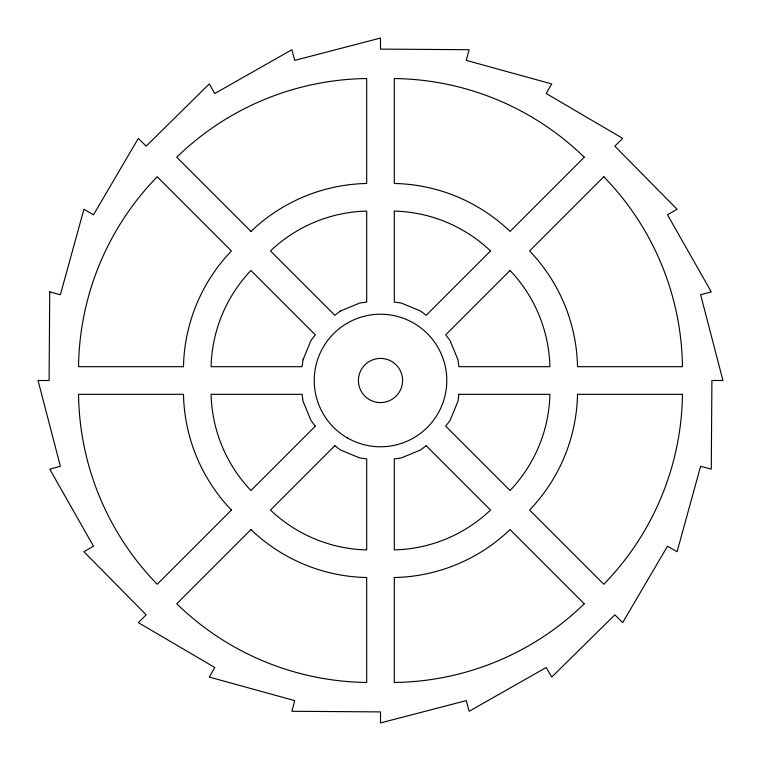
<?xml version="1.0" encoding="UTF-8"?>
<svg xmlns="http://www.w3.org/2000/svg" width="761" height="761" viewBox="0 0 761 761"><rect width="100%" height="100%" fill="white"/><g stroke="black" fill="none" stroke-linecap="round" stroke-linejoin="round"><path stroke-width="1.14" d="M49.722 291.872L49.094 380.5L38.05 380.5L60.385 466.274L49.722 469.128L93.498 546.198L83.929 551.725L146.16 614.84L138.35 622.65L214.802 667.502L209.275 677.071L294.726 700.615L291.872 711.278L380.5 711.906L380.5 722.95L466.274 700.615L469.128 711.278L546.198 667.502L551.725 677.071L614.84 614.84L622.65 622.65L667.502 546.198L677.071 551.725L700.615 466.274L711.278 469.128L711.906 380.5L722.95 380.5L700.615 294.726L711.278 291.872L667.502 214.802L677.071 209.275L614.84 146.16L622.65 138.35L546.198 93.498L551.725 83.929L466.274 60.385L469.128 49.722L380.5 49.094L380.5 38.05L294.726 60.385L291.872 49.722L214.802 93.498L209.275 83.929L146.16 146.16L138.35 138.35L93.498 214.802L83.929 209.275L60.385 294.726L49.722 291.872M303.021 359.744L302.107 366.688L211.092 366.688A144.59 144.59 0 0 1 250.949 270.478L315.301 334.83L311.04 340.395L303.021 359.744M458.893 394.312L457.979 401.256L449.96 420.605L445.699 426.17L510.051 490.522A144.59 144.59 0 0 0 549.908 394.312L458.893 394.312M231.42 510.051L157.213 584.258A277.137 277.137 0 0 1 78.535 394.312L183.477 394.312A172.205 172.205 0 0 0 231.42 510.051M315.301 426.17L250.949 490.522A144.59 144.59 0 0 1 211.092 394.312L302.107 394.312L303.021 401.256L311.04 420.605L315.301 426.17M490.522 250.949L426.17 315.301L420.605 311.04L401.256 303.021L394.312 302.107L394.312 211.092A144.59 144.59 0 0 1 490.522 250.949M584.258 157.213L510.051 231.42A172.205 172.205 0 0 0 394.312 183.477L394.312 78.535A277.137 277.137 0 0 1 584.258 157.213M250.949 529.58L176.742 603.787A277.137 277.137 0 0 0 366.688 682.465L366.688 577.523A172.205 172.205 0 0 1 250.949 529.58M334.83 445.699L270.478 510.051A144.59 144.59 0 0 0 366.688 549.908L366.688 458.893L359.744 457.979L340.395 449.96L334.83 445.699M510.051 270.478L445.699 334.83L449.96 340.395L457.979 359.744L458.893 366.688L549.908 366.688A144.59 144.59 0 0 0 510.051 270.478M603.787 176.742L529.58 250.949A172.205 172.205 0 0 1 577.523 366.688L682.465 366.688A277.137 277.137 0 0 0 603.787 176.742M340.395 311.04L334.83 315.301L270.478 250.949A144.59 144.59 0 0 1 366.688 211.092L366.688 302.107L359.744 303.021L340.395 311.04M426.17 445.699L420.605 449.96L401.256 457.979L394.312 458.893L394.312 549.908A144.59 144.59 0 0 0 490.522 510.051L426.17 445.699M183.477 366.688L78.535 366.688A277.137 277.137 0 0 1 157.213 176.742L231.42 250.949A172.205 172.205 0 0 0 183.477 366.688M682.465 394.312L577.523 394.312A172.205 172.205 0 0 1 529.58 510.051L603.787 584.258A277.137 277.137 0 0 0 682.465 394.312M250.949 231.42L176.742 157.213A277.137 277.137 0 0 1 366.688 78.535L366.688 183.477A172.205 172.205 0 0 0 250.949 231.42M584.258 603.787L510.051 529.58A172.205 172.205 0 0 1 394.312 577.523L394.312 682.465A277.137 277.137 0 0 0 584.258 603.787M369.456 399.63A22.098 22.098 0 0 0 402.598 380.5A22.098 22.098 0 0 0 369.456 361.37A22.098 22.098 0 0 0 369.456 399.63M347.358 437.898A66.283 66.283 0 0 0 446.783 380.5A66.283 66.283 0 0 0 347.358 323.102A66.283 66.283 0 0 0 347.358 437.898"/></g></svg>
